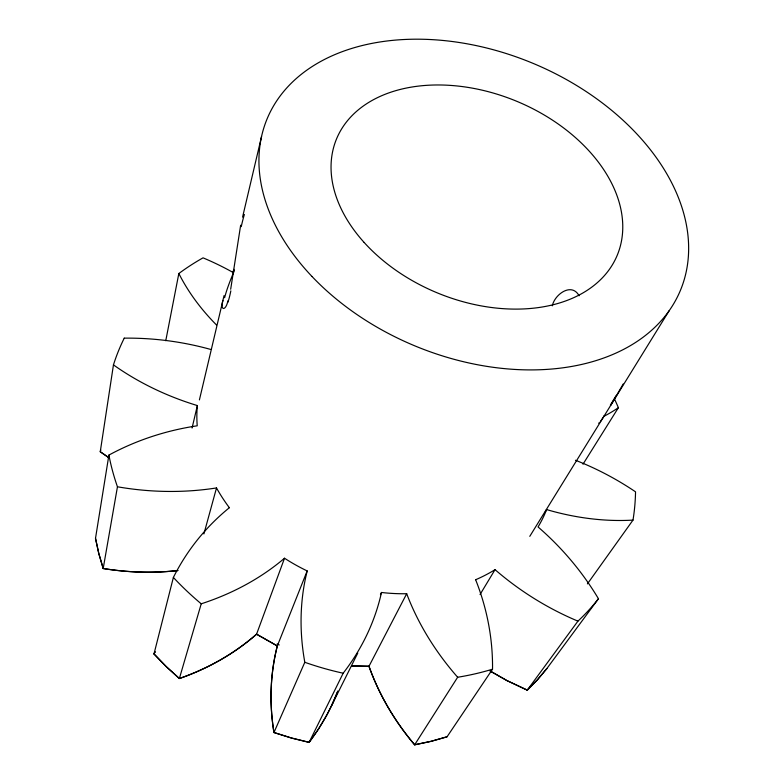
<?xml version="1.0" encoding="UTF-8"?>
<svg xmlns="http://www.w3.org/2000/svg" width="784" height="784" viewBox="0 0 784 784"><rect width="100%" height="100%" fill="white"/><g stroke="black" fill="none" stroke-linecap="round" stroke-linejoin="round"><path stroke-width="1.18" d="M124.225 338.178A292.51 234.357 23.6 0 0 113.455 364.874L100.254 451.751L108.937 457.748L100.254 451.751L100.783 450.075M177.85 570.566C153.027 573.329 127.831 572.555 103.194 568.508L98.774 553.455L95.501 538.353L108.898 455.083A273.93 249.214 19.7 0 1 197.225 425.8A168.932 135.113 21.7 0 1 197.362 405.563A223.283 163.003 14.9 0 1 113.455 364.883M177.831 570.497C153.017 573.378 127.831 572.467 103.194 568.508L117.453 486.795A280.643 224.449 22.9 0 1 108.898 455.083M222.901 300.419C219.883 311.326 225.998 310.817 227.87 300.929M230.682 289.237L240.659 225.204M165.767 340.707L178.83 273.528A297.489 239.659 23.8 0 1 203.046 257.848A260.131 211.092 6 0 1 232.338 272.058M229.359 507.718A270.186 238.61 36.5 0 0 173.372 577.455L153.997 653.944L166.228 666.586L179.369 678.532C207.564 668.762 234.122 653.934 256.564 634.187L284.514 558.237A167.462 134.662 22.4 0 0 307.171 570.928L277.32 645.938C270.078 674.132 269.245 703.826 273.959 732.511L291.423 738.009L309.121 742.36L318.686 728.777L327.006 714.724L357.778 653.072M192.07 428.025L197.362 405.563M242.57 217.139L261.562 136.475M199.41 399.889L224.048 295.617M154.987 651.984L153.997 653.944L166.228 666.586L179.369 678.532C207.554 668.723 234.093 653.905 256.564 634.187L277.32 645.938C270.108 674.142 269.304 703.816 273.959 732.511L291.423 738.009L309.121 742.36C320.685 727.072 330.358 710.304 337.316 692.429M203.909 533.933L216.511 487.932A238.218 180.31 10.4 0 1 117.463 486.786M179.369 678.532L201.233 603.807A254.016 202.978 6.7 0 0 284.504 558.228M337.816 690.988L331.857 705.13M552.328 305.819C554.513 294.568 571.614 281.936 579.072 295.764M273.959 732.511L304.809 662.294A260.856 215.541 39.3 0 1 307.21 570.928M232.966 271.832L234.073 269.333M380.446 594.664L381.514 592.479A167.943 134.936 22.9 0 0 406.69 593.723A244.667 190.169 36.6 0 0 457.65 677.239L414.648 744.8C394.969 721.594 379.142 695.006 368.98 666.282L406.69 593.723M309.121 742.36L343.167 673.211A266.325 227.497 5.9 0 0 381.485 592.479M153.997 653.944L155.124 651.788M623.221 383.974L610.805 405.259M480.053 594.517L495.037 569.645A230.702 171.167 32.4 0 0 577.926 621.134M669.183 310.699L529.778 536.344M545.321 511.648L546.595 509.58A218.364 157.604 27.8 0 0 632.992 520.106A293.177 235.445 21.3 0 0 635.54 491.833A264.776 222.244 39.5 0 0 575.495 460.267M582.992 464.206L618.39 407.69A298.116 240.717 21.4 0 0 614.617 399.281M604.425 415.589L600.338 421.674M368.98 666.282L351.565 665.949L368.98 666.282C379.182 694.996 394.999 721.564 414.648 744.8L431.112 741.321L447.056 736.784L492.528 669.203A271.46 245.431 14.9 0 0 475.633 579.739M587.422 583.884L632.992 520.096M598.447 598.741L546.879 668.536L537.55 679.64L527.269 690.136L506.876 680.551L490.206 671.045L506.876 680.551L527.269 690.136L577.926 621.144A280.878 224.841 22 0 0 598.447 598.741A272.518 243.893 34 0 0 538.049 526.956A180.545 144.148 22.7 0 0 546.615 509.59M546.879 668.536L537.55 679.64L527.269 690.136M599.152 422.958L598.633 423.154M447.056 736.784L431.112 741.321L414.648 744.8M277.32 645.938L256.564 634.187M103.194 568.508L98.774 553.455L95.501 538.353M618.4 407.69A214.238 152.949 23.1 0 1 603.778 416.402M216.433 324.909A216.208 154.801 19.6 0 1 178.86 273.518M124.215 338.149A269.324 233.691 6.6 0 1 210.631 349.419M229.349 507.699A181.359 144.913 22.4 0 1 216.502 487.932M201.233 603.817A272.832 218.599 22.5 0 1 173.391 577.455M343.167 673.211A262.973 211.602 22.6 0 1 304.809 662.294M492.519 669.193A272.842 218.618 22.5 0 1 457.65 677.249M495.047 569.654A181.32 144.854 22.6 0 1 475.653 579.729M279.231 644.967A168.227 140.689 22.5 0 1 277.154 643.958M615.969 395.851A57.271 0.921 -59.3 0 1 610.393 405.044M230.839 290.854A58.643 8.722 -86.6 0 1 227.899 302.281M224.616 297.724A58.741 8.938 -63.5 0 1 234.406 270.607M241.247 226.635A59.153 13.867 -83.2 0 1 244.383 214.444M311.973 276.458A223.734 153.115 22.5 0 0 677.102 297.548A223.734 153.115 22.5 0 0 432.307 39.641A223.734 153.115 22.5 0 0 311.973 276.458M364.129 242.442A151.929 103.704 22.5 0 0 613.411 263.071A151.929 103.704 22.5 0 0 453.172 85.603A151.929 103.704 22.5 0 0 364.129 242.442"/></g></svg>
